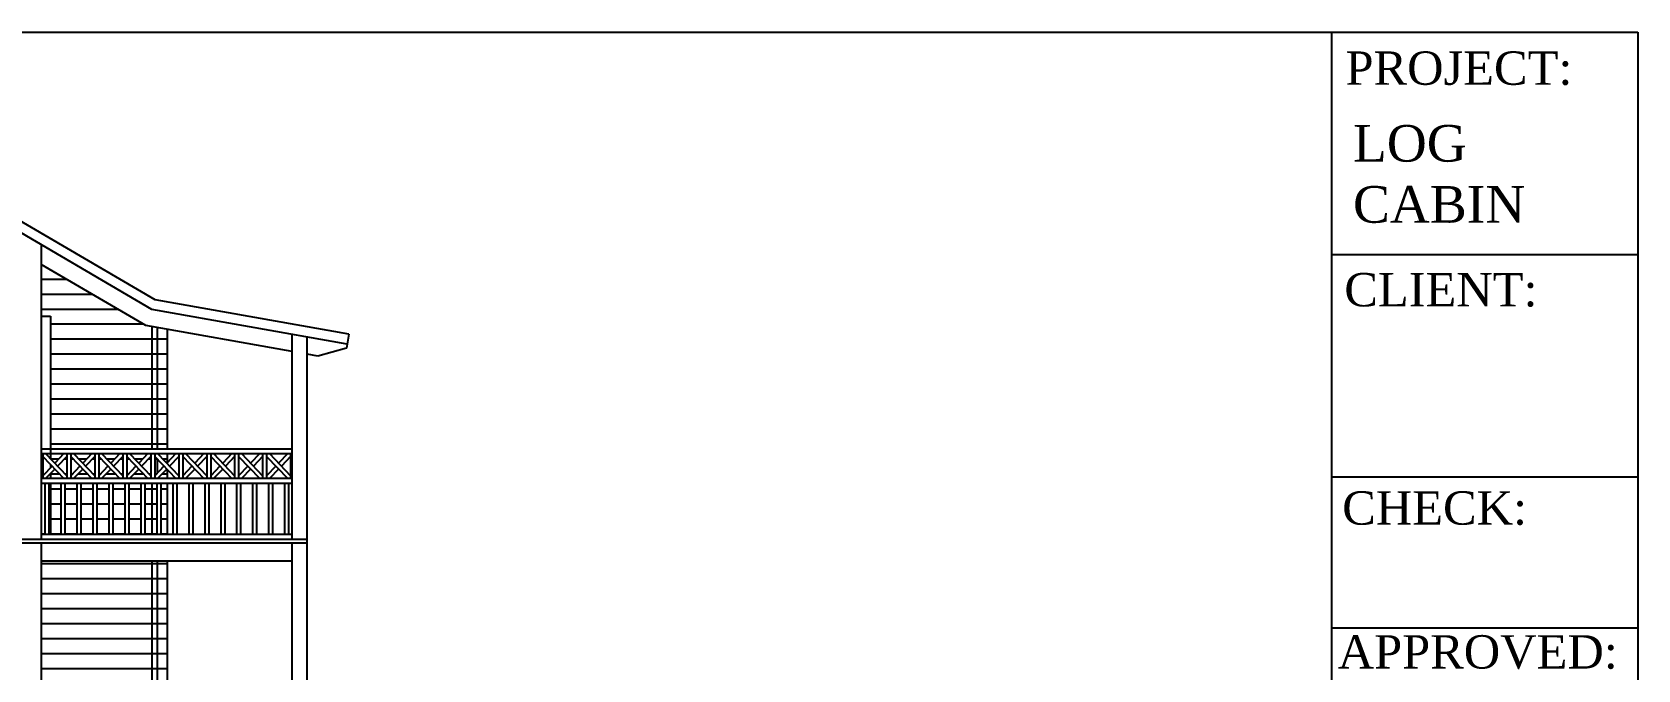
# Model space of a CAD drawing. Header units: inches. Extents: x 86794 to 87086, y 41803 to 41823.
# Drawn here: x 87001.83 to 87017.9, y 41815.75 to 41822.14 of the extents above; entities that cross this region are included whole.
import ezdxf

# ---------------------------------------------------------------- set-up
doc = ezdxf.new("R2010")
doc.units = ezdxf.units.IN
doc.header["$MEASUREMENT"] = 0
doc.styles.get("Standard").update_dxf_attribs({"font": 'times.ttf'})

msp = doc.modelspace()

# ---------------------------------------------------------------- linework, layer by layer
for p, q in [((86992.845, 41822.14), (87017.896, 41822.14)), ((87014.834, 41806.831), (87014.834, 41822.14)), ((87017.896, 41822.14), (87017.896, 41805.022)), ((87014.834, 41819.914), (87017.896, 41819.914)), ((87014.834, 41817.687), (87017.896, 41817.687)), ((87014.834, 41816.176), (87017.896, 41816.176))]:
    msp.add_line(p, q)
at = {"ltscale": 0.006}
for p, q in [((87003.058, 41819.459), (86999.178, 41821.73)), ((87003.023, 41819.364), (86999.178, 41821.614)), ((87001.918, 41820.01), (87001.918, 41817.064)), ((87002.964, 41819.202), (87001.918, 41819.814)), ((87002.174, 41819.664), (87001.918, 41819.664)), ((87002.43, 41819.514), (87001.918, 41819.514)), ((87004.996, 41819.114), (87003.058, 41819.459)), ((87002.687, 41819.364), (87001.918, 41819.364)), ((87001.918, 41819.294), (87002.011, 41819.294)), ((87002.011, 41819.294), (87002.011, 41817.867)), ((87002.943, 41819.214), (87002.011, 41819.214)), ((87004.978, 41819.016), (87003.023, 41819.364)), ((87003.178, 41819.064), (87002.011, 41819.064)), ((87004.428, 41818.941), (87002.964, 41819.202)), ((87003.023, 41819.191), (87003.023, 41817.964)), ((87003.078, 41819.181), (87003.078, 41817.964)), ((87003.178, 41819.163), (87003.178, 41817.964)), ((87004.428, 41817.064), (87004.428, 41819.114)), ((87004.578, 41814.294), (87004.578, 41819.087)), ((87004.996, 41819.114), (87004.971, 41818.976)), ((87003.178, 41818.914), (87002.011, 41818.914)), ((87004.686, 41818.895), (87004.578, 41818.914)), ((87004.971, 41818.976), (87004.686, 41818.895)), ((87003.178, 41818.764), (87002.011, 41818.764)), ((87003.178, 41818.614), (87002.011, 41818.614)), ((87003.178, 41818.464), (87002.011, 41818.464)), ((87003.178, 41818.314), (87002.011, 41818.314)), ((87003.178, 41818.164), (87002.011, 41818.164)), ((87004.428, 41817.964), (87001.918, 41817.964)), ((87003.178, 41818.014), (87002.011, 41818.014)), ((87001.918, 41817.919), (87004.428, 41817.919)), ((87001.933, 41817.919), (87001.933, 41817.669)), ((87001.933, 41817.89), (87002.145, 41817.669)), ((87002.025, 41817.794), (87001.933, 41817.698)), ((87001.961, 41817.919), (87002.173, 41817.698)), ((87002.053, 41817.765), (87001.961, 41817.669)), ((87002.011, 41817.809), (87002.011, 41817.778)), ((87002.093, 41817.864), (87002.014, 41817.864)), ((87002.145, 41817.919), (87002.053, 41817.823)), ((87002.173, 41817.89), (87002.081, 41817.794)), ((87002.173, 41817.864), (87002.148, 41817.864)), ((87002.173, 41817.919), (87002.173, 41817.669)), ((87002.213, 41817.919), (87002.213, 41817.669)), ((87002.213, 41817.89), (87002.425, 41817.669)), ((87002.238, 41817.864), (87002.213, 41817.864)), ((87002.305, 41817.794), (87002.213, 41817.698)), ((87002.241, 41817.919), (87002.453, 41817.698)), ((87002.333, 41817.765), (87002.241, 41817.669)), ((87002.373, 41817.864), (87002.294, 41817.864)), ((87002.425, 41817.919), (87002.333, 41817.823)), ((87002.453, 41817.89), (87002.361, 41817.794)), ((87002.453, 41817.864), (87002.428, 41817.864)), ((87002.453, 41817.919), (87002.453, 41817.669)), ((87002.493, 41817.919), (87002.493, 41817.669)), ((87002.493, 41817.89), (87002.705, 41817.669)), ((87002.518, 41817.864), (87002.493, 41817.864)), ((87002.585, 41817.794), (87002.493, 41817.698)), ((87002.521, 41817.919), (87002.733, 41817.698)), ((87002.613, 41817.765), (87002.521, 41817.669)), ((87002.653, 41817.864), (87002.574, 41817.864)), ((87002.705, 41817.919), (87002.613, 41817.823)), ((87002.733, 41817.89), (87002.641, 41817.794)), ((87002.733, 41817.864), (87002.708, 41817.864)), ((87002.733, 41817.919), (87002.733, 41817.669)), ((87002.773, 41817.919), (87002.773, 41817.669)), ((87002.773, 41817.89), (87002.985, 41817.669)), ((87002.798, 41817.864), (87002.773, 41817.864)), ((87002.865, 41817.794), (87002.773, 41817.698)), ((87002.801, 41817.919), (87003.013, 41817.698)), ((87002.893, 41817.765), (87002.801, 41817.669)), ((87002.933, 41817.864), (87002.854, 41817.864)), ((87002.985, 41817.919), (87002.893, 41817.823)), ((87003.013, 41817.89), (87002.921, 41817.794)), ((87003.013, 41817.864), (87002.988, 41817.864)), ((87003.013, 41817.919), (87003.013, 41817.669)), ((87003.053, 41817.919), (87003.053, 41817.669)), ((87003.053, 41817.89), (87003.265, 41817.669)), ((87003.078, 41817.864), (87003.053, 41817.864)), ((87003.145, 41817.794), (87003.053, 41817.698)), ((87003.078, 41817.864), (87003.078, 41817.724)), ((87003.081, 41817.919), (87003.293, 41817.698)), ((87003.173, 41817.765), (87003.081, 41817.669)), ((87003.178, 41817.864), (87003.134, 41817.864)), ((87003.265, 41817.919), (87003.173, 41817.823)), ((87003.178, 41817.919), (87003.178, 41817.828)), ((87003.293, 41817.89), (87003.201, 41817.794)), ((87003.293, 41817.919), (87003.293, 41817.669)), ((87003.333, 41817.919), (87003.333, 41817.669)), ((87003.333, 41817.89), (87003.545, 41817.669)), ((87003.425, 41817.794), (87003.333, 41817.698)), ((87003.361, 41817.919), (87003.573, 41817.698)), ((87003.453, 41817.765), (87003.361, 41817.669)), ((87003.545, 41817.919), (87003.453, 41817.823)), ((87003.573, 41817.89), (87003.481, 41817.794)), ((87003.573, 41817.919), (87003.573, 41817.669)), ((87003.613, 41817.919), (87003.613, 41817.669)), ((87003.613, 41817.89), (87003.825, 41817.669)), ((87003.705, 41817.794), (87003.613, 41817.698)), ((87003.641, 41817.919), (87003.853, 41817.698)), ((87003.733, 41817.765), (87003.641, 41817.669)), ((87003.825, 41817.919), (87003.733, 41817.823)), ((87003.853, 41817.89), (87003.761, 41817.794)), ((87003.853, 41817.919), (87003.853, 41817.669)), ((87003.893, 41817.919), (87003.893, 41817.669)), ((87003.893, 41817.89), (87004.105, 41817.669)), ((87003.985, 41817.794), (87003.893, 41817.698)), ((87003.921, 41817.919), (87004.133, 41817.698)), ((87004.013, 41817.765), (87003.921, 41817.669)), ((87004.105, 41817.919), (87004.013, 41817.823)), ((87004.133, 41817.89), (87004.041, 41817.794)), ((87004.133, 41817.919), (87004.133, 41817.669)), ((87004.173, 41817.919), (87004.173, 41817.669)), ((87004.173, 41817.89), (87004.385, 41817.669)), ((87004.265, 41817.794), (87004.173, 41817.698)), ((87004.201, 41817.919), (87004.413, 41817.698)), ((87004.293, 41817.765), (87004.201, 41817.669)), ((87004.385, 41817.919), (87004.293, 41817.823)), ((87004.413, 41817.89), (87004.321, 41817.794)), ((87004.413, 41817.919), (87004.413, 41817.669)), ((87004.428, 41817.669), (87001.918, 41817.669)), ((87001.918, 41817.624), (87004.428, 41817.624)), ((87001.953, 41817.624), (87001.953, 41817.109)), ((87001.993, 41817.624), (87001.993, 41817.109)), ((87002.011, 41817.72), (87002.011, 41817.669)), ((87002.102, 41817.714), (87002.011, 41817.714)), ((87002.011, 41817.624), (87002.011, 41817.114)), ((87002.113, 41817.624), (87002.113, 41817.109)), ((87002.153, 41817.624), (87002.153, 41817.109)), ((87002.173, 41817.714), (87002.158, 41817.714)), ((87002.229, 41817.714), (87002.213, 41817.714)), ((87002.273, 41817.624), (87002.273, 41817.109)), ((87002.382, 41817.714), (87002.284, 41817.714)), ((87002.313, 41817.624), (87002.313, 41817.109)), ((87002.433, 41817.624), (87002.433, 41817.109)), ((87002.453, 41817.714), (87002.438, 41817.714)), ((87002.473, 41817.624), (87002.473, 41817.109)), ((87002.509, 41817.714), (87002.493, 41817.714)), ((87002.662, 41817.714), (87002.564, 41817.714)), ((87002.593, 41817.624), (87002.593, 41817.109)), ((87002.633, 41817.624), (87002.633, 41817.109)), ((87002.733, 41817.714), (87002.718, 41817.714)), ((87002.753, 41817.624), (87002.753, 41817.109)), ((87002.789, 41817.714), (87002.773, 41817.714)), ((87002.793, 41817.624), (87002.793, 41817.109)), ((87002.942, 41817.714), (87002.844, 41817.714)), ((87002.913, 41817.624), (87002.913, 41817.109)), ((87002.953, 41817.624), (87002.953, 41817.109)), ((87003.013, 41817.714), (87002.998, 41817.714)), ((87003.023, 41817.624), (87003.023, 41817.109)), ((87003.069, 41817.714), (87003.053, 41817.714)), ((87003.073, 41817.624), (87003.073, 41817.109)), ((87003.113, 41817.624), (87003.113, 41817.109)), ((87003.178, 41817.714), (87003.124, 41817.714)), ((87003.178, 41817.76), (87003.178, 41817.669)), ((87003.178, 41817.624), (87003.178, 41817.109)), ((87003.233, 41817.624), (87003.233, 41817.109)), ((87003.273, 41817.624), (87003.273, 41817.109)), ((87003.393, 41817.624), (87003.393, 41817.109)), ((87003.433, 41817.624), (87003.433, 41817.109)), ((87003.553, 41817.624), (87003.553, 41817.109)), ((87003.593, 41817.624), (87003.593, 41817.109)), ((87003.713, 41817.624), (87003.713, 41817.109)), ((87003.753, 41817.624), (87003.753, 41817.109)), ((87003.873, 41817.624), (87003.873, 41817.109)), ((87003.913, 41817.624), (87003.913, 41817.109)), ((87004.033, 41817.624), (87004.033, 41817.109)), ((87004.073, 41817.624), (87004.073, 41817.109)), ((87004.193, 41817.624), (87004.193, 41817.109)), ((87004.233, 41817.624), (87004.233, 41817.109)), ((87004.353, 41817.624), (87004.353, 41817.109)), ((87004.393, 41817.624), (87004.393, 41817.109)), ((87002.113, 41817.564), (87002.011, 41817.564)), ((87002.273, 41817.564), (87002.153, 41817.564)), ((87002.433, 41817.564), (87002.313, 41817.564)), ((87002.593, 41817.564), (87002.473, 41817.564)), ((87002.753, 41817.564), (87002.633, 41817.564)), ((87002.913, 41817.564), (87002.793, 41817.564)), ((87003.073, 41817.564), (87002.953, 41817.564)), ((87003.178, 41817.564), (87003.113, 41817.564)), ((87002.113, 41817.414), (87002.011, 41817.414)), ((87002.273, 41817.414), (87002.153, 41817.414)), ((87002.433, 41817.414), (87002.313, 41817.414)), ((87002.593, 41817.414), (87002.473, 41817.414)), ((87002.753, 41817.414), (87002.633, 41817.414)), ((87002.913, 41817.414), (87002.793, 41817.414)), ((87003.073, 41817.414), (87002.953, 41817.414)), ((87003.178, 41817.414), (87003.113, 41817.414)), ((87002.113, 41817.264), (87002.011, 41817.264)), ((87002.273, 41817.264), (87002.153, 41817.264)), ((87002.433, 41817.264), (87002.313, 41817.264)), ((87002.593, 41817.264), (87002.473, 41817.264)), ((87002.753, 41817.264), (87002.633, 41817.264)), ((87002.913, 41817.264), (87002.793, 41817.264)), ((87003.073, 41817.264), (87002.953, 41817.264)), ((87003.178, 41817.264), (87003.113, 41817.264)), ((86993.778, 41817.064), (87004.578, 41817.064)), ((87004.578, 41817.024), (86993.778, 41817.024)), ((87001.953, 41817.114), (87001.918, 41817.114)), ((87004.428, 41817.109), (87001.918, 41817.109)), ((87001.918, 41817.024), (87001.918, 41814.294)), ((87002.113, 41817.114), (87001.993, 41817.114)), ((87002.273, 41817.114), (87002.153, 41817.114)), ((87002.433, 41817.114), (87002.313, 41817.114)), ((87002.593, 41817.114), (87002.473, 41817.114)), ((87002.753, 41817.114), (87002.633, 41817.114)), ((87002.913, 41817.114), (87002.793, 41817.114)), ((87003.073, 41817.114), (87002.953, 41817.114)), ((87003.178, 41817.114), (87003.113, 41817.114)), ((87004.428, 41814.294), (87004.428, 41817.024)), ((87001.918, 41816.844), (87004.428, 41816.844)), ((87003.178, 41816.814), (87001.918, 41816.814)), ((87003.023, 41816.844), (87003.023, 41814.414)), ((87003.078, 41816.844), (87003.078, 41814.414)), ((87003.178, 41816.844), (87003.178, 41814.414)), ((87003.178, 41816.664), (87001.918, 41816.664)), ((87003.178, 41816.514), (87001.918, 41816.514)), ((87003.178, 41816.364), (87001.918, 41816.364)), ((87003.178, 41816.214), (87001.918, 41816.214)), ((87003.178, 41816.064), (87001.918, 41816.064)), ((87003.178, 41815.914), (87001.918, 41815.914)), ((87003.178, 41815.764), (87001.918, 41815.764))]:
    msp.add_line(p, q, dxfattribs=at)

# ---------------------------------------------------------------- texts
at = {"attachment_point": 1}
for s, insert, char_height, width in [('PROJECT:', (87014.97, 41821.947), 0.334, 25.89735), ('LOG\\PCABIN', (87015.045, 41821.21), 0.3668, 2.57716), ('{\\fTimes New Roman|b0|i0|c0|p18;CLIENT:}', (87014.958, 41819.728), 0.33401, 36.2416), ('{\\fTimes New Roman|b0|i0|c0|p18;CHECK:}', (87014.937, 41817.542), 0.33401, 36.2416), ('{\\fTimes New Roman|b0|i0|c0|p18;APPROVED:}', (87014.892, 41816.101), 0.33401, 33.15721)]:
    msp.add_mtext(s, dxfattribs=dict(at, insert=insert, char_height=char_height, width=width))

doc.saveas('drawing.dxf')
